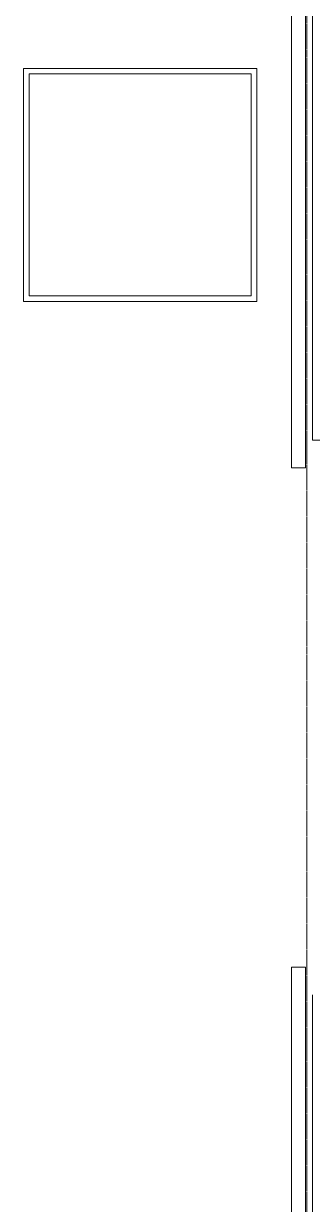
# Model space of a CAD drawing. Extents: x -1439 to 34962, y -872 to 8330.
# Drawn here: x 19198.8 to 19302.8, y 1384.9 to 1810.6 of the extents above; entities that cross this region are included whole.
import ezdxf

# ---------------------------------------------------------------- set-up
doc = ezdxf.new("R2010")
doc.units = 0
doc.linetypes.add('HIDDEN', pattern=[0.375, 0.25, -0.125])
doc.layers.get('0').update_dxf_attribs({"color": 9, "lineweight": 9})
for name, color, linetype, lineweight in [('01', 9, 'Continuous', 9), ('06B', 9, 'Continuous', 9), ('06C', 9, 'Continuous', 9), ('06D', 9, 'Continuous', 9), ('14', 9, 'Continuous', 9)]:
    doc.layers.add(name, color=color, linetype=linetype, lineweight=lineweight)

# ---------------------------------------------------------------- blocks, each defined once
blk = doc.blocks.new('p-kolon-80x80-vw')
at = {"layer": '01'}
blk.add_lwpolyline([(-40, -40), (-40, 40), (40, 40), (40, -40)], close=True, dxfattribs=at)

msp = doc.modelspace()

# ---------------------------------------------------------------- linework, layer by layer
at = {"layer": '06B'}
for points in [[(19282.84, 3964.26), (19282.84, 3914.5), (19302.84, 3914.5), (19302.84, 1660.5)], [(19312.84, 1660.5), (19302.84, 1660.5)], [(19302.84, 1460.5), (19302.84, 290.5), (19282.84, 290.5), (19282.83, 241.5)]]:
    msp.add_lwpolyline(points, dxfattribs=at)
at = {"layer": '06C'}
for points in [[(19295.34, 3912), (19300.34, 3912), (19300.34, 1650.5), (19295.34, 1650.5)], [(19295.34, 293), (19300.34, 293), (19300.34, 1470.5), (19295.34, 1470.5)]]:
    msp.add_lwpolyline(points, close=True, dxfattribs=at)
at = {"layer": '06D', "linetype": 'HIDDEN'}
msp.add_lwpolyline([(19280.84, 3970.5), (19280.84, 3912.5), (19300.84, 3912.5), (19300.84, 292.5), (19280.84, 292.5), (19280.84, 234.5)], dxfattribs=at)
at = {"layer": '14'}
msp.add_lwpolyline([(19198.84, 1794.5), (19282.84, 1794.5), (19282.84, 1710.5), (19198.84, 1710.5)], close=True, dxfattribs=at)

# ---------------------------------------------------------------- block references
msp.add_blockref('p-kolon-80x80-vw', (19240.84, 1752.5))

doc.saveas('drawing.dxf')
